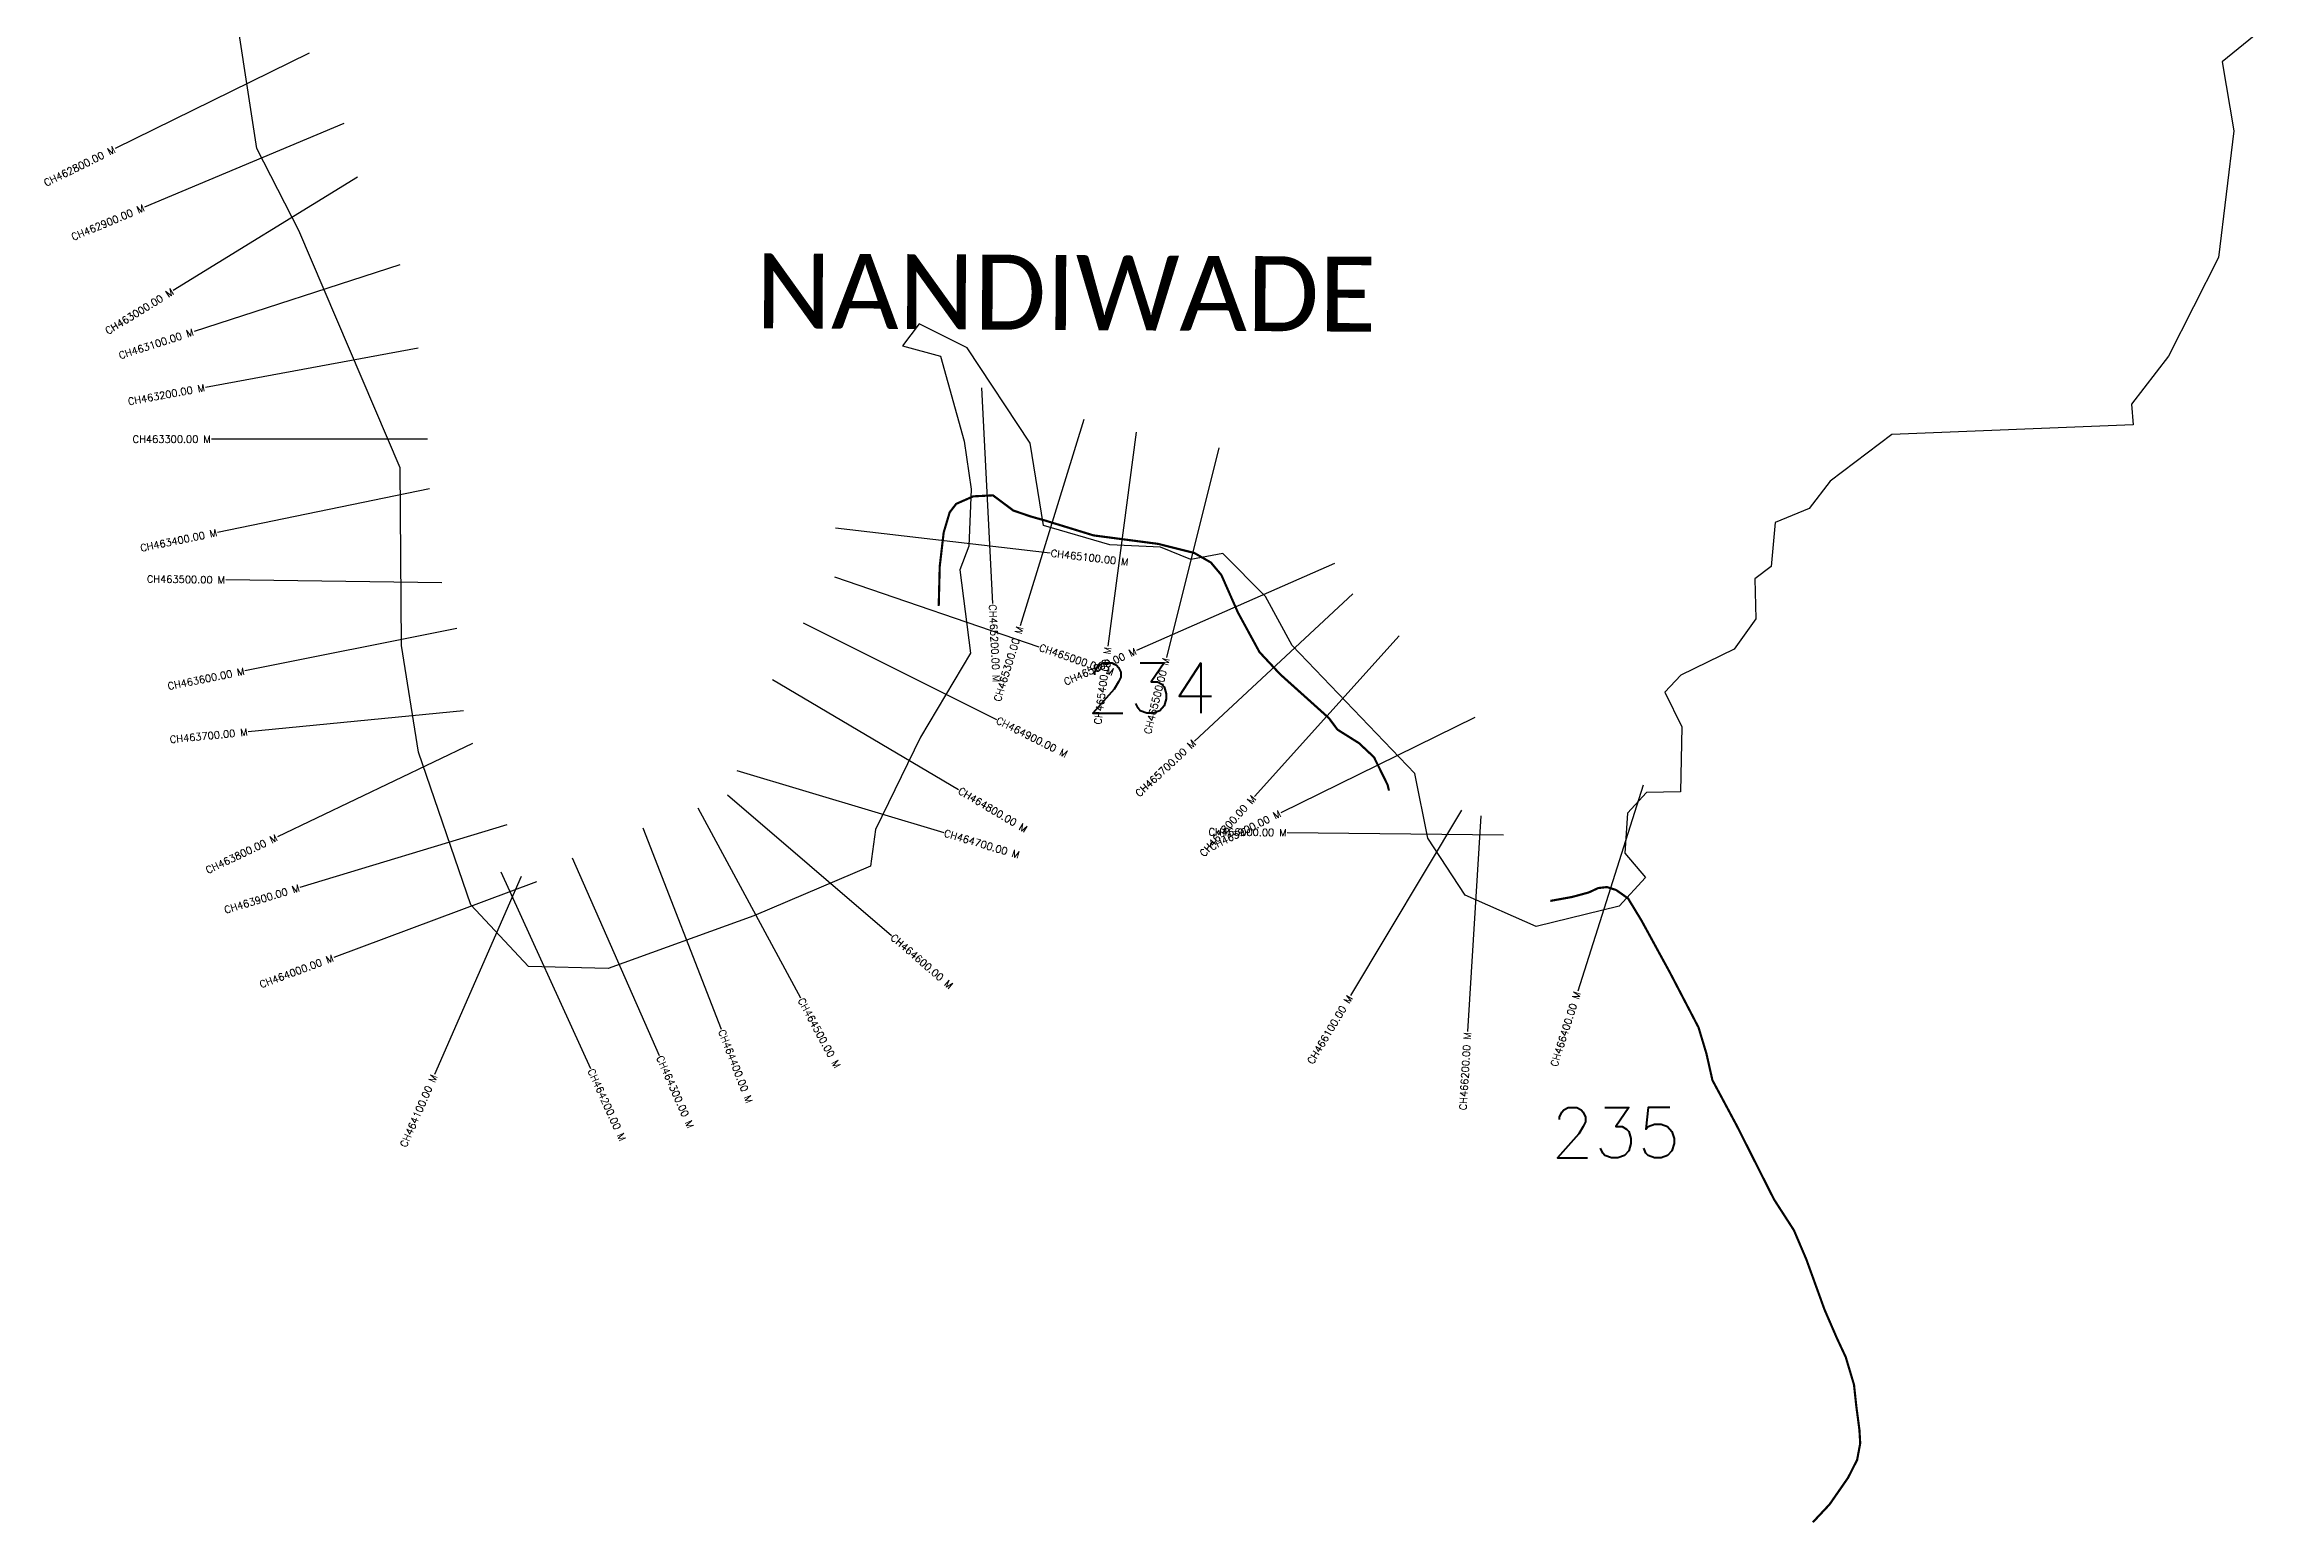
# Model space of a CAD drawing. Header units: metres. Extents: x 308535 to 311803, y 1909460 to 1913095.
# Drawn here: x 308591 to 311693, y 1909460 to 1911512 of the extents above; entities that cross this region are included whole.
import ezdxf
from ezdxf.enums import TextEntityAlignment as Align

# ---------------------------------------------------------------- set-up
doc = ezdxf.new("R2010")
doc.units = ezdxf.units.M
for name, color, linetype in [('CS', 134, 'Continuous'), ('CSMark', 6, 'Continuous'), ('NATURALLY PROTECTED', 3, 'Continuous'), ('village', 3, 'Continuous'), ('VILLAGE NAME', 250, 'Continuous')]:
    doc.layers.add(name, color=color, linetype=linetype)
doc.styles.get("Standard").update_dxf_attribs({"font": 'simplex.shx'})

msp = doc.modelspace()

# ---------------------------------------------------------------- linework, layer by layer
at = {"layer": 'CS'}
for p, q in [((308958.4, 1911500.6), (308689.2, 1911368.1)), ((309006.8, 1911402.8), (308730, 1911287)), ((309025.4, 1911328.5), (308769.9, 1911171.2)), ((309084.1, 1911206.6), (308798.7, 1911114.2)), ((309109.6, 1911091.2), (308814.6, 1911036.7)), ((309891.5, 1911036.2), (309906.8, 1910736.6)), ((310033.8, 1910992.3), (309945.4, 1910705.6)), ((310106.1, 1910974.7), (310067, 1910677.3)), ((309122.9, 1910964.8), (308822.9, 1910964.8)), ((310221, 1910952.9), (310148.3, 1910661.9)), ((309125.3, 1910895.7), (308831.4, 1910835.4)), ((309688.8, 1910841.7), (309986.8, 1910806.8)), ((310381.3, 1910792.4), (310106.8, 1910671.4)), ((309142.6, 1910765.5), (308842.6, 1910769.4)), ((309687.4, 1910773.6), (309971.3, 1910676.4)), ((310406.8, 1910750.3), (310187.4, 1910545.7)), ((309163.6, 1910702), (308869.4, 1910643.1)), ((309643.9, 1910709.9), (309912.2, 1910575.7)), ((310471.1, 1910691.8), (310270.3, 1910468.9)), ((309601.7, 1910631.2), (309859.8, 1910478.3)), ((309172.6, 1910587.7), (308874, 1910558.5)), ((310576.3, 1910578.6), (310307.1, 1910446.3)), ((309185.2, 1910542.3), (308914.5, 1910412.8)), ((309551.8, 1910504.9), (309839.2, 1910418.7)), ((310810.1, 1910484.4), (310719, 1910198.6)), ((309497.8, 1910453.2), (309640.2, 1910189.1)), ((309539.1, 1910471.1), (309766.8, 1910275.7)), ((310557.8, 1910449.8), (310403.6, 1910192.5)), ((309232.9, 1910429.3), (308945.7, 1910342.5)), ((309421.4, 1910425.2), (309530.2, 1910145.6)), ((310616, 1910415.2), (310316, 1910418.5)), ((310584.7, 1910441.8), (310566.3, 1910142.4)), ((309323.3, 1910383.7), (309444.2, 1910109.2)), ((309273.8, 1910350.2), (308992.7, 1910245.4)), ((309252.8, 1910357.9), (309132.6, 1910083)), ((309224.7, 1910364.2), (309348.8, 1910091.1))]:
    msp.add_line(p, q, dxfattribs=at)
at = {"layer": 'NATURALLY PROTECTED', "const_width": 3, "flags": 128}
for points in [[(309832.2, 1910733.1), (309833.6, 1910788.1), (309839.1, 1910835.3), (309847.4, 1910863.2), (309856.5, 1910875), (309880.1, 1910885.4), (309907.5, 1910886.8), (309935.8, 1910865.7), (309959.5, 1910857.6), (309981.7, 1910851.3), (310047.1, 1910831.2), (310136.9, 1910819.4), (310186.9, 1910806.8), (310209.9, 1910793.6), (310224.5, 1910776.2), (310247.5, 1910724.1), (310277.4, 1910669.2), (310305.9, 1910638.6), (310354.6, 1910594.8), (310373.7, 1910577.6), (310385.6, 1910561.6), (310415.5, 1910542.8), (310436.3, 1910523.3), (310455.1, 1910485.1), (310457.1, 1910476.9)], [(310681, 1910323.8), (310711.3, 1910329.3), (310734.5, 1910335.6), (310747.6, 1910341.7), (310759.7, 1910343), (310772.3, 1910339), (310788.9, 1910327.3), (310807.6, 1910296.5), (310847.2, 1910224), (310886.7, 1910148.2), (310897.7, 1910111.7), (310906, 1910074.9), (310919.9, 1910049), (310940, 1910011.4), (310991.5, 1909909.4), (311019.1, 1909866.6), (311036.4, 1909826), (311061.6, 1909756.4), (311078.7, 1909716.9), (311091, 1909690.6), (311102.5, 1909652.1), (311105.7, 1909622.2), (311110, 1909589.6), (311111.1, 1909570.8), (311106.8, 1909547.8), (311094.2, 1909523), (311068.6, 1909486.1), (311045.4, 1909461.3)]]:
    msp.add_lwpolyline(points, dxfattribs=at)
at = {"layer": 'village', "color": 6}
msp.add_polyline3d([(311692.7, 1911553.1, 0), (311613.5, 1911488.8, 0), (311629.8, 1911392.6, 0), (311608.3, 1911216.9, 0), (311538.8, 1911080, 0), (311487.5, 1911013.2, 0), (311489.9, 1910984.5, 0), (311154.9, 1910971.1, 0), (311069.4, 1910906.6, 0), (311040.4, 1910868.7, 0), (310992.9, 1910849.2, 0), (310987.4, 1910788.2, 0), (310964.9, 1910771, 0), (310966.3, 1910715.4, 0), (310936.1, 1910673.2, 0), (310862.3, 1910637.4, 0), (310840.1, 1910613.7, 0), (310863.4, 1910565.4, 0), (310861.8, 1910475.1, 0), (310814.4, 1910474.2, 0), (310787.9, 1910445.7, 0), (310784.2, 1910389.9, 0), (310813.1, 1910356.5, 0), (310776.7, 1910316.7, 0), (310661.4, 1910288.1, 0), (310563, 1910332, 0), (310511, 1910410.7, 0), (310493.2, 1910500.8, 0), (310322.9, 1910678.3, 0), (310285.9, 1910746.4, 0), (310226.5, 1910806, 0), (310182.3, 1910797.8, 0), (310140.1, 1910815, 0), (310069.5, 1910818.2, 0), (309977.6, 1910845, 0), (309958.9, 1910959.2, 0), (309871.9, 1911091.4, 0), (309805, 1911125, 0), (309782, 1911094.4, 0), (309834.6, 1911080.2, 0), (309867.5, 1910962, 0), (309877.4, 1910895.2, 0), (309873.9, 1910816.4, 0), (309861.3, 1910783.5, 0), (309876.5, 1910667.8, 0), (309806.8, 1910551.3, 0), (309744.6, 1910423.1, 0), (309737.7, 1910372.1, 0), (309575.5, 1910303.3, 0), (309373.3, 1910229.9, 0), (309262.7, 1910232.6, 0), (309182.9, 1910318.5, 0), (309110.4, 1910530.1, 0), (309086.8, 1910678.3, 0), (309084.6, 1910924.8, 0), (308944.2, 1911254.4, 0), (308886, 1911368.5, 0), (308848.5, 1911612.5, 0)], dxfattribs=at)

# ---------------------------------------------------------------- texts
at = {"char_height": 70, "attachment_point": 1}
for s, insert in [('234', (310036.9, 1910654.5)), ('235', (310681.8, 1910037.1))]:
    msp.add_mtext_dynamic_manual_height_columns(s, width=95.172, gutter_width=1, heights=[0], dxfattribs=dict(at, insert=insert))
at = {"layer": 'CSMark'}
for s, rotation, p in [('CH462800.00 M', 26.2206, (308688.4, 1911367.6)), ('CH462900.00 M', 22.6959, (308729.1, 1911286.6)), ('CH463000.00 M', 31.6231, (308769.1, 1911170.7)), ('CH463100.00 M', 17.9441, (308797.8, 1911113.9)), ('CH463200.00 M', 10.4608, (308813.6, 1911036.5)), ('CH463400.00 M', 11.5911, (308830.4, 1910835.2)), ('CH463500.00 M', 359.2653, (308841.6, 1910769.4)), ('CH465300.00 M', 72.8677, (309945.1, 1910704.6)), ('CH465600.00 M', 23.7834, (310105.9, 1910671)), ('CH465400.00 M', 82.4954, (310066.8, 1910676.3)), ('CH465500.00 M', 75.9703, (310148, 1910660.9)), ('CH463600.00 M', 11.3172, (308868.5, 1910642.9)), ('CH463700.00 M', 5.5862, (308873, 1910558.4)), ('CH465700.00 M', 43.0016, (310186.7, 1910545)), ('CH465800.00 M', 47.9877, (310269.6, 1910468.1)), ('CH465900.00 M', 26.1842, (310306.2, 1910445.8)), ('CH463800.00 M', 25.5572, (308913.6, 1910412.4)), ('CH466000.00 M', 359.3665, (310315, 1910418.5)), ('CH463900.00 M', 16.8219, (308944.7, 1910342.2)), ('CH464000.00 M', 20.4343, (308991.8, 1910245.1)), ('CH466400.00 M', 72.3094, (310718.7, 1910197.6)), ('CH466100.00 M', 59.0605, (310403.1, 1910191.6)), ('CH466200.00 M', 86.4929, (310566.2, 1910141.4)), ('CH464100.00 M', 66.3823, (309132.2, 1910082.1))]:
    msp.add_text(s, height=10, rotation=rotation, dxfattribs=at).set_placement(p, align=Align.MIDDLE_RIGHT)
msp.add_text('CH463300.00 M', height=10, dxfattribs=at).set_placement((308821.9, 1910964.8), align=Align.MIDDLE_RIGHT)
for s, rotation, p in [('CH465100.00 M', 353.3118, (309987.8, 1910806.7)), ('CH465200.00 M', 272.9293, (309906.9, 1910735.6)), ('CH465000.00 M', 341.1013, (309972.2, 1910676.1)), ('CH464900.00 M', 333.4381, (309913.1, 1910575.3)), ('CH464800.00 M', 329.3559, (309860.6, 1910477.8)), ('CH464700.00 M', 343.2949, (309840.1, 1910418.4)), ('CH464600.00 M', 319.3797, (309767.6, 1910275.1)), ('CH464500.00 M', 298.3306, (309640.7, 1910188.2)), ('CH464400.00 M', 291.2676, (309530.6, 1910144.7)), ('CH464300.00 M', 293.778, (309444.6, 1910108.3)), ('CH464200.00 M', 294.4304, (309349.2, 1910090.2))]:
    msp.add_text(s, height=10, rotation=rotation, dxfattribs=at).set_placement(p, align=Align.MIDDLE_LEFT)
at = {"layer": 'VILLAGE NAME', "insert": (309578.6, 1911222.8), "char_height": 104.042, "attachment_point": 1, "rotation": 359.6762}
msp.add_mtext_dynamic_manual_height_columns('{\\fCalibri|b0|i0|c0|p34;NANDIWADE}', width=1259.386, gutter_width=520.2, heights=[0], dxfattribs=at)

doc.saveas('drawing.dxf')
